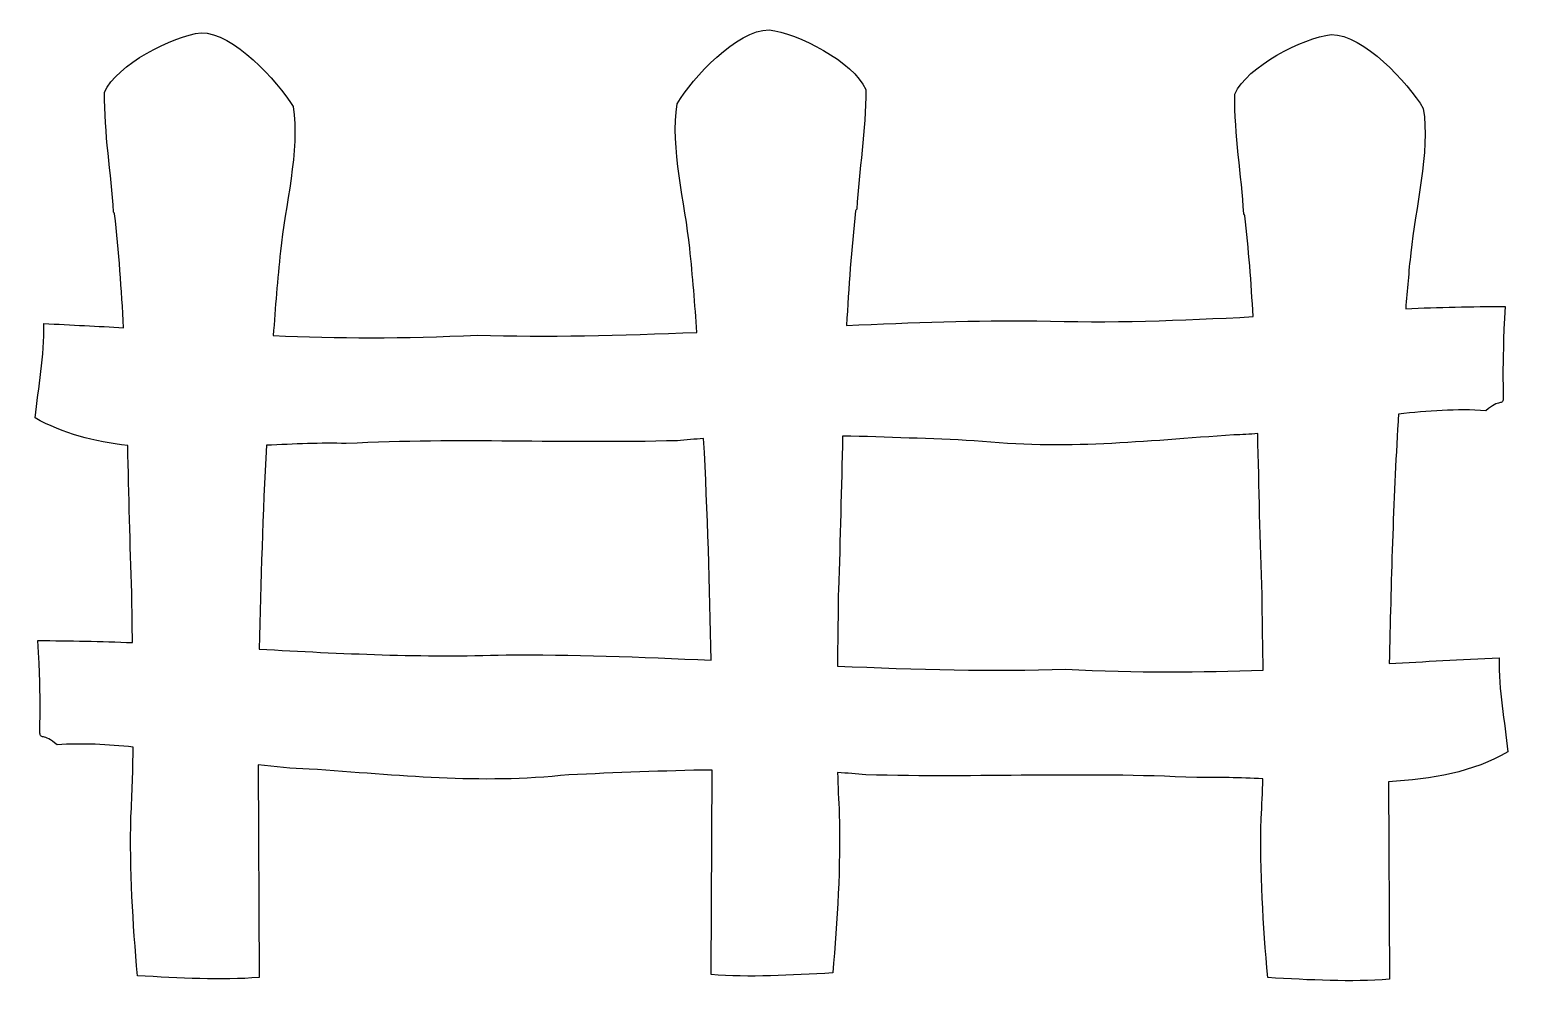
# Model space of a CAD drawing. Header units: centimetres. Extents: x -24.2 to 16.3, y -13.8 to 12.1.
import ezdxf

# ---------------------------------------------------------------- set-up
doc = ezdxf.new("R2010")
doc.units = ezdxf.units.CM
doc.header["$MEASUREMENT"] = 0
doc.layers.add('Layer 1', color=7, linetype='Continuous')

msp = doc.modelspace()

# ---------------------------------------------------------------- linework, layer by layer
at = {"layer": 'Layer 1'}
for points, knots in [([(-3.99359, 12.13774), (-4.87803, 12.14137), (-6.07183, 10.826), (-6.50217, 10.12442), (-6.50217, 10.12442), (-6.69414, 8.93627), (-6.27965, 7.38778), (-6.15821, 6.18378), (-6.15821, 6.18378), (-6.07913, 5.42035), (-6.01718, 4.6575), (-5.96308, 3.89349), (-5.96308, 3.89349), (-8.03202, 3.8076), (-10.06833, 3.75454), (-11.94514, 3.82072), (-11.94514, 3.82072), (-13.98175, 3.71415), (-15.75622, 3.73313), (-17.51462, 3.80336), (-17.51462, 3.80336), (-17.46032, 4.57152), (-17.39817, 5.33849), (-17.31867, 6.10606), (-17.31867, 6.10606), (-17.19723, 7.31006), (-16.78191, 8.85855), (-16.97388, 10.0467), (-16.97388, 10.0467), (-17.40422, 10.74828), (-18.59885, 12.06365), (-19.48329, 12.06002), (-19.48329, 12.06002), (-20.25745, 11.96992), (-21.78504, 11.18828), (-22.11589, 10.43448), (-22.11589, 10.43448), (-22.12053, 9.31831), (-21.93304, 8.22518), (-21.8695, 7.17101), (-21.8695, 7.17101), (-21.85495, 7.16032), (-21.84087, 7.13871), (-21.83808, 7.12306), (-21.83808, 7.12306), (-21.72431, 6.09765), (-21.64878, 5.06049), (-21.59499, 4.01916), (-21.59499, 4.01916), (-22.29376, 4.05859), (-23.01502, 4.09811), (-23.77367, 4.13244), (-23.77367, 4.13244), (-23.74731, 3.23392), (-23.92191, 2.39625), (-24.00684, 1.56433), (-24.00684, 1.56433), (-23.25692, 1.13211), (-22.39411, 0.91233), (-21.48172, 0.81109), (-21.48172, 0.81109), (-21.44783, -0.53729), (-21.42148, -1.88157), (-21.36927, -3.20727), (-21.36927, -3.20727), (-21.36505, -3.65894), (-21.35869, -4.11013), (-21.35191, -4.56161), (-21.35191, -4.56161), (-22.20618, -4.52803), (-23.06445, -4.50621), (-23.92912, -4.50621), (-23.92912, -4.50621), (-23.73718, -8.08914), (-24.15536, -6.69321), (-23.40822, -7.34552), (-23.40822, -7.34552), (-22.71333, -7.2991), (-22.02295, -7.33483), (-21.33372, -7.40836), (-21.33372, -7.40836), (-21.34086, -8.04078), (-21.35929, -8.67327), (-21.39573, -9.30592), (-21.39573, -9.30592), (-21.43456, -10.73771), (-21.33903, -12.21641), (-21.21796, -13.63847), (-21.21796, -13.63847), (-20.06631, -13.70679), (-18.93552, -13.76834), (-17.90075, -13.68477), (-17.90075, -13.68477), (-17.90075, -13.68477), (-17.92721, -7.89205), (-17.92721, -7.89205), (-17.92721, -7.89205), (-17.46642, -7.94825), (-17.00358, -7.99148), (-16.53649, -8.0078), (-16.53649, -8.0078), (-14.06353, -8.16968), (-11.9149, -8.43046), (-9.45475, -8.16325), (-9.45475, -8.16325), (-8.19016, -8.10929), (-6.8705, -8.05153), (-5.5505, -8.03261), (-5.5505, -8.03261), (-5.5505, -8.03261), (-5.5753, -13.60705), (-5.5753, -13.60705), (-5.5753, -13.60705), (-4.54053, -13.69062), (-3.41057, -13.62907), (-2.25891, -13.56075), (-2.25891, -13.56075), (-2.13784, -12.13869), (-2.04232, -10.65999), (-2.08115, -9.22819), (-2.08115, -9.22819), (-2.10276, -8.85303), (-2.11719, -8.47795), (-2.12745, -8.10289), (-2.12745, -8.10289), (-1.87008, -8.11983), (-1.61496, -8.1396), (-1.36181, -8.16325), (-1.36181, -8.16325), (1.8038, -8.25047), (4.50195, -8.08032), (7.66544, -8.24097), (7.66544, -8.24097), (8.23313, -8.22235), (8.84083, -8.24318), (9.46626, -8.27239), (9.46626, -8.27239), (9.45603, -8.63342), (9.44159, -8.9944), (9.42079, -9.35553), (9.42079, -9.35553), (9.38196, -10.78732), (9.47748, -12.26602), (9.59855, -13.68808), (9.59855, -13.68808), (10.7502, -13.7564), (11.88017, -13.81795), (12.91494, -13.73438), (12.91494, -13.73438), (12.91494, -13.73438), (12.89096, -8.35094), (12.89096, -8.35094), (12.89096, -8.35094), (14.07207, -8.29368), (15.19996, -8.08695), (16.14782, -7.54065), (16.14782, -7.54065), (16.06289, -6.70872), (15.88747, -5.87105), (15.91383, -4.97254), (15.91383, -4.97254), (14.85437, -5.02047), (13.8666, -5.07719), (12.91411, -5.13211), (12.91411, -5.13211), (12.95866, -2.93162), (13.02101, -0.73161), (13.15389, 1.46593), (13.15389, 1.46593), (13.15799, 1.53132), (13.16222, 1.59653), (13.16629, 1.66189), (13.16629, 1.66189), (13.95817, 1.75853), (14.74983, 1.8128), (15.54837, 1.75946), (15.54837, 1.75946), (16.29551, 2.41176), (15.87817, 1.01584), (16.07009, 4.59877), (16.07009, 4.59877), (15.16122, 4.59877), (14.25896, 4.57494), (13.36142, 4.53841), (13.36142, 4.53841), (13.40146, 5.04447), (13.44544, 5.55054), (13.49785, 6.05645), (13.49785, 6.05645), (13.61929, 7.26045), (14.03377, 8.80812), (13.84181, 9.99627), (13.84181, 9.99627), (13.41147, 10.69784), (12.21767, 12.01321), (11.33323, 12.00958), (11.33323, 12.00958), (10.55906, 11.91948), (9.03065, 11.13785), (8.6998, 10.38405), (8.6998, 10.38405), (8.69516, 9.26787), (8.88265, 8.17474), (8.94619, 7.12058), (8.94619, 7.12058), (8.96074, 7.10988), (8.97482, 7.08828), (8.97761, 7.07262), (8.97761, 7.07262), (9.07852, 6.16312), (9.14941, 5.24442), (9.20168, 4.32178), (9.20168, 4.32178), (7.24947, 4.21797), (5.2951, 4.14023), (3.30726, 4.21016), (3.30726, 4.21016), (1.67092, 4.22331), (-0.08703, 4.16049), (-1.88188, 4.08035), (-1.88188, 4.08035), (-1.82804, 5.12742), (-1.75236, 6.16977), (-1.63797, 7.20078), (-1.63797, 7.20078), (-1.63518, 7.21643), (-1.6211, 7.23804), (-1.60655, 7.24873), (-1.60655, 7.24873), (-1.54301, 8.3029), (-1.35552, 9.39603), (-1.36016, 10.5122), (-1.36016, 10.5122), (-1.69101, 11.266), (-3.21942, 12.04764), (-3.99359, 12.13774)], [0, 0, 0, 0, 0.01666667, 0.01666667, 0.01666667, 0.01666667, 0.03333333, 0.03333333, 0.03333333, 0.03333333, 0.05, 0.05, 0.05, 0.05, 0.06666667, 0.06666667, 0.06666667, 0.06666667, 0.08333333, 0.08333333, 0.08333333, 0.08333333, 0.1, 0.1, 0.1, 0.1, 0.11666667, 0.11666667, 0.11666667, 0.11666667, 0.13333333, 0.13333333, 0.13333333, 0.13333333, 0.15, 0.15, 0.15, 0.15, 0.16666667, 0.16666667, 0.16666667, 0.16666667, 0.18333333, 0.18333333, 0.18333333, 0.18333333, 0.2, 0.2, 0.2, 0.2, 0.21666667, 0.21666667, 0.21666667, 0.21666667, 0.23333333, 0.23333333, 0.23333333, 0.23333333, 0.25, 0.25, 0.25, 0.25, 0.26666667, 0.26666667, 0.26666667, 0.26666667, 0.28333333, 0.28333333, 0.28333333, 0.28333333, 0.3, 0.3, 0.3, 0.3, 0.31666667, 0.31666667, 0.31666667, 0.31666667, 0.33333333, 0.33333333, 0.33333333, 0.33333333, 0.35, 0.35, 0.35, 0.35, 0.36666667, 0.36666667, 0.36666667, 0.36666667, 0.38333333, 0.38333333, 0.38333333, 0.38333333, 0.4, 0.4, 0.4, 0.4, 0.41666667, 0.41666667, 0.41666667, 0.41666667, 0.43333333, 0.43333333, 0.43333333, 0.43333333, 0.45, 0.45, 0.45, 0.45, 0.46666667, 0.46666667, 0.46666667, 0.46666667, 0.48333333, 0.48333333, 0.48333333, 0.48333333, 0.5, 0.5, 0.5, 0.5, 0.51666667, 0.51666667, 0.51666667, 0.51666667, 0.53333333, 0.53333333, 0.53333333, 0.53333333, 0.55, 0.55, 0.55, 0.55, 0.56666667, 0.56666667, 0.56666667, 0.56666667, 0.58333333, 0.58333333, 0.58333333, 0.58333333, 0.6, 0.6, 0.6, 0.6, 0.61666667, 0.61666667, 0.61666667, 0.61666667, 0.63333333, 0.63333333, 0.63333333, 0.63333333, 0.65, 0.65, 0.65, 0.65, 0.66666667, 0.66666667, 0.66666667, 0.66666667, 0.68333333, 0.68333333, 0.68333333, 0.68333333, 0.7, 0.7, 0.7, 0.7, 0.71666667, 0.71666667, 0.71666667, 0.71666667, 0.73333333, 0.73333333, 0.73333333, 0.73333333, 0.75, 0.75, 0.75, 0.75, 0.76666667, 0.76666667, 0.76666667, 0.76666667, 0.78333333, 0.78333333, 0.78333333, 0.78333333, 0.8, 0.8, 0.8, 0.8, 0.81666667, 0.81666667, 0.81666667, 0.81666667, 0.83333333, 0.83333333, 0.83333333, 0.83333333, 0.85, 0.85, 0.85, 0.85, 0.86666667, 0.86666667, 0.86666667, 0.86666667, 0.88333333, 0.88333333, 0.88333333, 0.88333333, 0.9, 0.9, 0.9, 0.9, 0.91666667, 0.91666667, 0.91666667, 0.91666667, 0.93333333, 0.93333333, 0.93333333, 0.93333333, 0.95, 0.95, 0.95, 0.95, 0.96666667, 0.96666667, 0.96666667, 0.96666667, 1, 1, 1, 1]), ([(-5.78035, 0.99878), (-5.66988, -1.0135), (-5.61424, -3.02734), (-5.57365, -5.04199), (-5.57365, -5.04199), (-7.50856, -4.95328), (-9.4073, -4.88068), (-11.16628, -4.89482), (-11.16628, -4.89482), (-13.43716, -4.9747), (-15.66477, -4.86202), (-17.89496, -4.73772), (-17.89496, -4.73772), (-17.85575, -2.88573), (-17.80129, -1.03472), (-17.70149, 0.81522), (-17.70149, 0.81522), (-16.94284, 0.85334), (-16.20555, 0.88634), (-15.52446, 0.86401), (-15.52446, 0.86401), (-12.36097, 1.02466), (-9.66282, 0.85451), (-6.49721, 0.94173), (-6.49721, 0.94173), (-6.26005, 0.96388), (-6.02124, 0.98253), (-5.78035, 0.99878)], [0, 0, 0, 0, 0.125, 0.125, 0.125, 0.125, 0.25, 0.25, 0.25, 0.25, 0.375, 0.375, 0.375, 0.375, 0.5, 0.5, 0.5, 0.5, 0.625, 0.625, 0.625, 0.625, 0.75, 0.75, 0.75, 0.75, 1, 1, 1, 1]), ([(9.3257, 1.1352), (9.36476, -0.3384), (9.38939, -1.80872), (9.44642, -3.25688), (9.44642, -3.25688), (9.4528, -3.94073), (9.46539, -4.62477), (9.47453, -5.30823), (9.47453, -5.30823), (7.7751, -5.37256), (6.05284, -5.38717), (4.08612, -5.28425), (4.08612, -5.28425), (2.13724, -5.35297), (0.01596, -5.29242), (-2.13489, -5.20074), (-2.13489, -5.20074), (-2.12572, -4.5104), (-2.11323, -3.82029), (-2.10678, -3.12955), (-2.10678, -3.12955), (-2.05228, -1.7456), (-2.02725, -0.34055), (-1.99102, 1.0674), (-1.99102, 1.0674), (-0.77725, 1.04441), (0.43252, 0.99136), (1.59573, 0.94173), (1.59573, 0.94173), (4.05588, 0.67452), (6.20451, 0.93529), (8.67747, 1.09717), (8.67747, 1.09717), (8.89444, 1.10476), (9.11023, 1.11759), (9.3257, 1.1352)], [0, 0, 0, 0, 0.1, 0.1, 0.1, 0.1, 0.2, 0.2, 0.2, 0.2, 0.3, 0.3, 0.3, 0.3, 0.4, 0.4, 0.4, 0.4, 0.5, 0.5, 0.5, 0.5, 0.6, 0.6, 0.6, 0.6, 0.7, 0.7, 0.7, 0.7, 0.8, 0.8, 0.8, 0.8, 1, 1, 1, 1])]:
    msp.add_open_spline(points, degree=3, knots=knots, dxfattribs=at)

doc.saveas('drawing.dxf')
